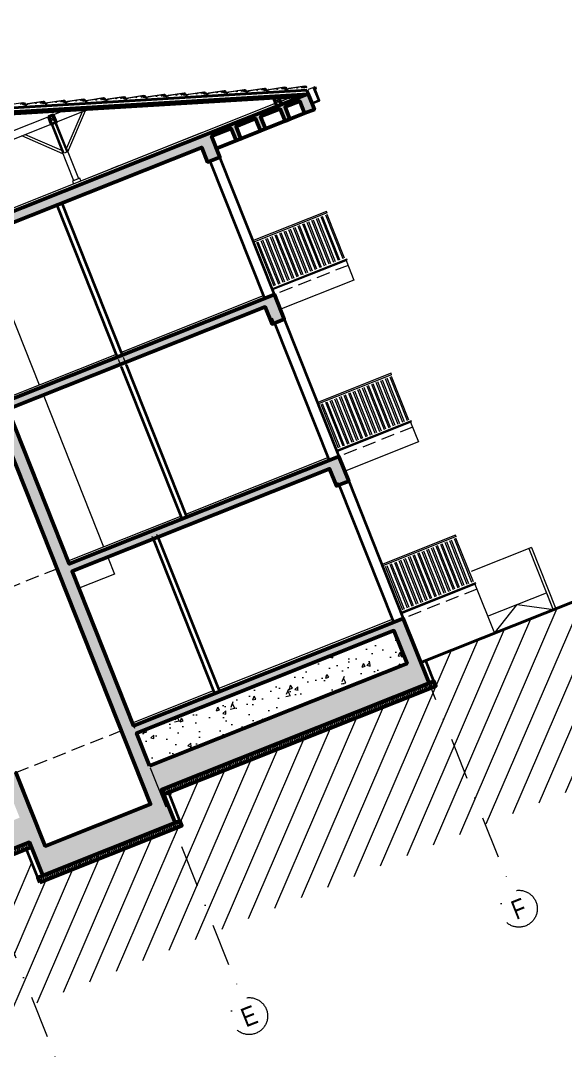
# Model space of a CAD drawing. Header units: millimetres. Extents: x 1811019 to 3717122, y -501178 to -243171.
# Drawn here: x 1822316.1 to 1822574, y -244144.6 to -243652.8 of the extents above; entities that cross this region are included whole.
import ezdxf
from ezdxf.enums import TextEntityAlignment as Align

# ---------------------------------------------------------------- set-up
doc = ezdxf.new("R2010")
doc.units = ezdxf.units.MM
for name, pattern in [('aks line', [0.4001000059604644, 0.2000000029802322, -0.1000000014901161, 0.0001, -0.1000000014901161]), ('izdüşüm ön', [9.524999999999999, 6.35, -3.175]), ('su yalıtım', [30, 12, -18])]:
    doc.linetypes.add(name, pattern=pattern)
for name, color, linetype, lineweight in [('a_aks_line', 251, 'aks line', 13), ('a_ba', 6, 'Continuous', 50), ('a_duvar', 255, 'Continuous', 35), ('a_görünüş', 32, 'Continuous', 25), ('a_görünüş_ince', 8, 'Continuous', 20), ('a_görünüş_kalın', 20, 'Continuous', 40), ('a_hatch_ba', 252, 'Continuous', 13), ('a_hatch_misc', 251, 'Continuous', 15), ('a_izdüşüm_ön', 6, 'izdüşüm ön', 9), ('a_kaplama', 40, 'Continuous', 15), ('a_not_malzeme_text', 252, 'Continuous', 5), ('a_yalıtım_su', 7, 'su yalıtım', 13), ('a_ölçü_dış', 2, 'Continuous', 13)]:
    doc.layers.add(name, color=color, linetype=linetype, lineweight=lineweight)
doc.styles.add('arial_1_18', font='ARIALN.TTF', dxfattribs={"height": 0.2})

# ---------------------------------------------------------------- blocks, each defined once
blk = doc.blocks.new('kesti_vaziyet')
at = {"layer": 'a_hatch_ba'}
h = blk.add_hatch(dxfattribs=at)
h.set_pattern_fill('ANSI33', color=256, scale=0.25, angle=-4.021493339242471e-11)
h.set_pattern_definition([(44.99999999995979, (-478197.8853751745, 61294.3166160757), (-1.122532015132856, 1.122532015134432), []), (44.99999999995979, (-478196.7628426745, 61294.3166160757), (-1.122532015132856, 1.122532015134432), [0.79375, -0.396875])])
h.paths.add_polyline_path([(912.8342790717725, 357.4758205825929), (995.9592779807281, 357.4758205824764), (995.9592779807281, 361.2258224035613), (901.5842789791059, 361.2258224036777), (901.5842789791059, 368.7258224036777), (897.834278978873, 368.7258224037942), (897.8342789791059, 357.4758205825929), (905.3342789791059, 357.4758205824764), (905.3342789793387, 272.4758205721155), (698.4592781024985, 272.4758205721155), (698.459295961773, 264.4760157736018), (703.458026091801, 264.476015773369), (703.4580260920338, 270.726015773369), (710.9663830674253, 270.726015773369), (710.9663830671925, 264.476015773369), (713.4657108888496, 264.476015773369), (713.4657108888496, 270.7260157734854), (723.4631711493712, 270.7260157734854), (723.4631711491384, 264.476015773369), (725.9624989710283, 264.4760157734854), (725.9624989710283, 270.7260157734854), (735.959959231317, 270.7260157736018), (735.959959231317, 264.4760157736018), (738.4592870532069, 264.476015773369), (738.4592870532069, 270.726015773369), (748.4592890117783, 270.726015773369), (748.4592890117783, 259.9758205719991), (754.7092890120111, 259.9758205721155), (754.7092890117783, 267.4758205722319), (857.2092781022657, 267.4758205721155), (857.2092781022657, 259.9758205719991), (863.4592781022657, 259.9758205719991), (863.4592781022657, 267.4758205721155), (905.3342789791059, 267.4758205721155), (905.3342789793387, 189.9758205721155), (748.4592909703497, 189.9758170825662), (748.4592909703497, 177.4758170826826), (754.7092909705825, 177.4758170826826), (754.7092909705825, 186.2258205721155), (857.2092781022657, 186.2258205718827), (857.2092799374368, 177.4758195269387), (863.4592799374368, 177.4758195268223), (863.4592781022657, 186.2258205718827), (905.3342789791059, 186.2258205719991), (905.3342789793387, 107.4758205718827), (748.4592909701169, 107.4758205719991), (748.4592890115455, 94.9758170824498), (754.7092909703497, 94.9758170824498), (754.7092909703497, 103.7258205719991), (857.2092781020328, 103.7258205718827), (857.2092799374368, 94.97582069167402), (863.4592799374368, 94.9758206915576), (863.4592781020328, 103.7258205719991), (905.3342789793387, 103.7258205718827), (905.3342789793387, 24.97582057188265), (748.4592890115455, 24.97582057199907), (748.4592890113126, -8.024179432191886), (1012.209284286713, -8.024180953274481), (1012.209284286946, -10.52417943254113), (1012.209284188692, -25.02417943254113), (1079.709278963506, -25.02417943254113), (1079.709278963273, -8.024179432541132), (1215.959285051795, -8.024179432424717), (1215.959285051795, 24.97582057141699), (1078.459278085036, 24.97582057188265), (1078.459278102731, 103.7258205676917), (1209.709308543941, 103.7258205673425), (1209.709308543941, 94.97581157879904), (1215.959308543708, 94.97581157903187), (1215.959285052028, 107.4758205716498), (1078.459278085036, 107.4758205713006), (1078.459278102731, 186.2258205676917), (1209.70928505226, 186.2258205675753), (1209.709285052493, 177.4758205716498), (1215.959285052493, 177.4758205716498), (1215.95928505226, 189.9758205717662), (1078.459278084803, 189.975820571417), (1078.459278102266, 267.4758205678081), (1209.70928505226, 267.4758205675753), (1209.709285052493, 259.9758205716498), (1215.959285052493, 259.9758205718827), (1215.95928505226, 270.7260157688288), (1225.959287011065, 270.7260157687124), (1225.959287011065, 264.4760157689452), (1228.458614832954, 264.4760157688288), (1228.458614832722, 270.7260157688288), (1238.456075093243, 270.7260157688288), (1238.456075093243, 264.4760157688288), (1240.955402914668, 264.4760157688288), (1240.9554029149, 270.7260157688288), (1250.952863175422, 270.7260157687124), (1250.952863175189, 264.4760157687124), (1253.452190996846, 264.4760157689452), (1253.452190997079, 270.7260157688288), (1260.960547972005, 270.7260157688288), (1260.960547971772, 264.4760157688288), (1265.959278102266, 264.4760157688288), (1265.959278102266, 272.4758205718827), (1215.95928505226, 272.4758205718827), (1078.459278102266, 272.475820571417), (1078.459278102499, 357.47582058236), (1085.959278102266, 357.4758205824764), (1085.959278102499, 368.7258224035613), (1082.209278102731, 368.7258224035613), (1082.209278102499, 361.2258224035613), (1015.959277980961, 361.2258224035613), (1015.959277980728, 357.4758205824764), (1072.20927900495, 357.4758205824764), (1072.209279004717, 302.4758223934332), (1015.959279096685, 302.4758223932004), (1015.959279096685, 298.7258205721155), (1072.209278996801, 298.7258205722319), (1072.209279004717, -12.52417943265755), (1018.459284261102, -12.52417943265755), (1018.459284260869, 24.97581026540138), (985.9592790496536, 24.97581852972507), (985.9592790496536, 29.31792583491188), (979.2092790494207, 29.31792583502829), (979.2092790494207, 33.66003109817393), (972.4592790491879, 33.66003109805752), (972.4592790489551, 38.00213636120316), (965.7092790487222, 38.00213636120316), (965.7092790489551, 42.34424162446521), (958.9592790484894, 42.34424162446521), (958.9592790484894, 46.68634688761085), (951.5680283082183, 46.68634688761085), (951.5680283084512, 51.02845215075649), (944.1301175896078, 51.02845215075649), (944.1301175896078, 55.37055741425138), (936.5198977976106, 55.37055741390213), (936.5198977978434, 59.71266267704777), (926.3986910267267, 59.71266267716419), (926.3986910267267, 64.05476794042625), (912.8342790713068, 64.05476794042625), (912.8342790713068, 61.05476794042625), (926.3986910267267, 56.71266267716419), (936.5198977976106, 52.37055741378572), (944.1301175898407, 48.02845215087291), (951.5680283084512, 43.68634688761085), (958.9592790484894, 39.3442416243488), (965.7092790487222, 35.00213636131957), (972.4592790489551, 30.66003109805752), (981.2956442544237, 24.97581956267823), (987.1251913150772, 21.22581852972507), (1012.209284361918, 21.22581852960866), (1012.209284361685, 4.475819055922329), (912.8342787651345, 4.475820521241985)])
h.paths.add_polyline_path([(906.5842790713068, 21.22582053672522), (906.5842790713068, 4.475820531486534), (863.4592781020328, 4.475820531486534), (863.4592781020328, 21.22582053672522)], flags=16)
h.paths.add_polyline_path([(857.2092781020328, 21.22582053672522), (857.2092781022657, 4.475820531602949), (754.7092889174819, 4.475820531602949), (754.7092889174819, 21.22582053672522)], flags=16)
h.paths.add_polyline_path([(1078.459278963506, 21.22582056745887), (1209.709285052028, 21.22582056734245), (1209.709285051795, 4.475820567575283), (1078.459278963506, 4.475820567226037)], flags=16)
h = blk.add_hatch(dxfattribs=at)
h.set_pattern_fill('ANSI31', color=256, scale=0.25, angle=179.9999999999598)
h.set_pattern_definition([(224.9999999999598, (-466171.5211684427, 66068.21618035529), (0.561266007566428, -0.561266007567216), [])])
h.paths.add_polyline_path([(1012.209284279263, -10.52418026851956), (1012.209284279495, -8.024180268519558), (745.9592890113126, -8.024179432308301), (745.9592890113126, -10.5241794323083)])
h.paths.add_polyline_path([(1079.709278963506, -8.02417867234908), (1079.709278963273, -10.52417867223267), (1218.459285051795, -10.52417867211625), (1218.459285051795, -8.024178671999834)])
h.paths.add_polyline_path([(1009.709284188692, -27.52417791180778), (1082.209278963739, -27.5241779119242), (1082.209278963506, -25.02417943254113), (1009.709284188692, -25.02417943254113)])
at = {"layer": 'a_hatch_misc'}
h = blk.add_hatch(dxfattribs=at)
h.set_pattern_fill('ANSI32', color=256, scale=6.25, angle=44.99999999995979)
h.set_pattern_definition([(90, (-18178.82246893179, -6291.599603226059), (-2.34375, 1.644906433284632e-12), []), (90, (-18178.04121893272, -6290.81835322734), (-2.34375, 1.644906433284632e-12), [])])
h.paths.add_polyline_path([(1253.459295462118, 215.9758171933936), (1216.459284553071, 215.97581719351), (1216.459284553071, 193.72581719351), (1253.459295461886, 193.72581719351)])
h = blk.add_hatch(dxfattribs=at)
h.set_pattern_fill('ANSI32', color=256, scale=6.25, angle=44.99999999995979)
h.set_pattern_definition([(90, (-18178.82246893179, -6374.099600021727), (-2.34375, 1.644906433284632e-12), []), (90, (-18178.04121893295, -6373.318350023124), (-2.34375, 1.644906433284632e-12), [])])
h.paths.add_polyline_path([(1253.459295462118, 133.4758203977253), (1216.459284553071, 133.4758203977253), (1216.459284552839, 111.2258203977253), (1253.459295462118, 111.2258203977253)])
h = blk.add_hatch(dxfattribs=at)
h.set_pattern_fill('ANSI32', color=256, scale=6.25, angle=44.99999999995979)
h.set_pattern_definition([(90, (-18178.82246893179, -6456.59960002196), (-2.34375, 1.644906433284632e-12), []), (90, (-18178.04121893318, -6455.818350023124), (-2.34375, 1.644906433284632e-12), [])])
h.paths.add_polyline_path([(1253.459295461886, 50.97582039772533), (1216.459284552839, 50.97582039772533), (1216.459284552606, 28.72582039772533), (1253.459295461886, 28.72582039772533)])
h = blk.add_hatch(dxfattribs=at)
h.set_pattern_fill('AR-CONC', color=256, scale=2.5, angle=-4.021493339242471e-11)
h.set_pattern_definition([(49.99999999995977, (-16118.10859938827, -6373.349602281931), (17.93150456501774, -1.568803374577462), [1.875, -20.625]), (354.9999999999598, (-16118.10859938827, -6373.349602281931), (-3.468783340311802, 18.80480334250273), [1.5, -16.49999999999999]), (100.4514444599598, (-16116.61430736305, -6373.480335881817), (14.46272116818989, 17.23599977420558), [1.59350479999999, -17.52855279999984]), (46.18419999995979, (-16118.10859938804, -6368.349602281931), (26.6810332667864, -4.13798201984564), [2.812499999999984, -30.93749999999987]), (96.63563548995978, (-16115.88518076297, -6368.69443495688), (23.3665486418728, 24.35296501934736), [2.39025855, -26.29284399999999]), (351.1841639899598, (-16118.10859938804, -6368.349602281931), (23.36654862638642, 24.35296500673336), [2.25, -24.75000002499999]), (20.99999999995978, (-16115.60859938804, -6369.599602281814), (14.92267630295448, -10.06547226664394), [1.875, -20.625]), (325.9999999999598, (-16115.60859938804, -6369.599602281814), (6.082883298052266, 18.12875112616705), [1.5, -16.5]), (71.45144473995974, (-16114.36504303827, -6370.438391631935), (21.00555941825494, 8.063278820144102), [1.59350475, -17.5285528]), (37.4999999999598, (-16118.10859938827, -6373.349602281931), (0.3039963829381076, 8.322346345782574), [0, -16.29999999999999, 0, -16.75, 0, -16.5625]), (7.49999999995979, (-16118.10859938827, -6373.349602281931), (6.576738436060635, 9.860292797054388), [0, -9.549999999999997, 0, -15.925, 0, -6.312499999999999]), (327.4999999999598, (-16123.68359938823, -6373.349602281814), (13.34556090430983, -0.5638717933688602), [0, -6.249999999999996, 0, -19.49999999999999, 0, -25.87499999999998]), (317.4999999999598, (-16126.18359938823, -6373.349602281814), (14.57965423356141, 2.502624558297709), [0, -8.124999999999998, 0, -12.95, 0, -18.375])])
h.paths.add_polyline_path([(1209.709285072051, 21.22582057397813), (1078.459278999362, 21.22582032089122), (1078.459278959082, 4.47582030761987), (1209.709285032004, 4.47582056093961)])
h = blk.add_hatch(dxfattribs=at)
h.set_pattern_fill('ANSI31', color=256, scale=3)
h.set_pattern_definition([(45, (-1846351.882824646, 237468.6415953328), (-6.735192090801865, 6.735192090801865), [])])
h.paths.add_polyline_path([(0, 0), (0, -80), (2160.497209043242, -79.9999999999709), (2160.497209043242, 5.477669647661969), (1980.497209132649, 5.477669647661969), (1980.497209043009, -7.022330351523124), (1795.496951437322, -7.022330351552228), (1795.496951437322, -17.02233035140671), (1797.99695143709, -17.02233035140671), (1797.99695143709, -19.52233035140671), (1726.747212907299, -19.52233035140671), (1726.747212907299, -17.02233035140671), (1729.247212907067, -17.02233035129029), (1729.247212907299, -7.022330351290293), (1455.497209837427, -7.022330351173878), (1455.497209935216, 5.47766964812763), (1420.497209934751, 5.477669648214942), (1420.497209934751, 2.475818528328091), (1218.459285051795, 2.475818523846101), (1218.459285051795, -10.52417791157495), (1082.209278963739, -10.52417790939217), (1082.209278963739, -27.5241779119242), (1009.709284188692, -27.52417791180778), (1009.709284188692, -10.52417943254113), (745.9592890113126, -10.5241794079775), (745.9592890110798, 2.475818529026583), (710.9592781020328, 2.475818529375829), (710.9592781024985, -4.656612873077393e-10), (511.0798654924147, -4.656612873077393e-10), (511.0798654924147, -12.50000000034925), (309.8299213659484, -12.50000000023283), (309.8299187424127, -30.00000993232243), (241.0799405390862, -30.00000000034925), (241.0799405390862, -12.50000000023283), (111.079861342907, -12.50000000011642), (111.079861342907, 0)])
at = {"layer": 'a_aks_line', "ltscale": 100}
for points in [[(985.9592790713068, 43.65815967565868), (985.959279071074, -114.2561284779804)], [(1078.459278979106, 43.65815967554227), (1078.459278979106, -114.2561284780968)], [(1215.959278979339, 43.65815967542585), (1215.959278978873, -114.2561284782132)]]:
    blk.add_lwpolyline(points, dxfattribs=at)
for centre in [(1078.459278979106, -123.0061284780968), (1215.959278979339, -123.0061284782132)]:
    blk.add_circle(centre, 8.75, dxfattribs=at)
at = {"layer": 'a_ba'}
for p, q in [((1265.959278102266, 267.4758205718827), (1265.959278102266, 272.4758205718827)), ((1265.959278102266, 272.4758205718827), (1265.959278102266, 267.4758205718827)), ((1265.959278102266, 267.4758205718827), (1265.959278102266, 272.4758205718827))]:
    blk.add_line(p, q, dxfattribs=at)
blk.add_lwpolyline([(1265.959278102266, 272.4751640527975), (1265.959278102499, 272.4748203858035), (1265.959278102499, 272.4748203858035), (1078.459278102266, 272.475820571417), (1078.459278102499, 357.47582058236), (1085.959278102266, 357.4758205824764), (1085.959278102499, 368.7258224035613), (1085.959278102499, 368.7258224035613), (1082.209278102731, 368.7258224035613), (1082.209278102499, 361.2258224035613), (1015.959277980961, 361.2258224035613), (1015.959277980728, 357.4758205824764), (1072.20927900495, 357.4758205824764), (1072.209279004717, 302.4758223934332), (1015.959279096685, 302.4758223932004), (1015.959279096685, 298.7258205721155), (1072.209278996801, 298.7258205722319), (1072.209279004717, -12.52417943265755), (1018.459284261102, -12.52417943265755), (1018.459284260636, 24.97581901471131), (1018.459283954464, 4.475818963721395)], dxfattribs=at)
at = {"layer": 'a_ba', "linetype": 'Continuous'}
for points in [[(748.4592890113126, -8.024179432191886), (1012.209284286713, -8.024180953274481), (1012.209284188692, -25.02417943254113), (1079.709278963506, -25.02417943265755), (1079.709278963273, -8.024179432541132), (1215.959285051795, -8.024179432424717), (1215.959285051795, 24.97582057141699), (1215.959285051795, 24.97582057141699), (1078.459278085036, 24.97582057188265), (1078.459278102731, 103.7258205676917), (1209.709308543941, 103.7258205673425), (1209.709308543941, 94.97581157879904), (1215.959308543708, 94.97581157903187), (1215.959285052028, 107.4758205716498), (1215.959285052028, 107.4758205716498), (1078.459278085036, 107.4758205713006), (1078.459278102731, 186.2258205676917), (1209.70928505226, 186.2258205675753), (1209.709285052493, 177.4758205716498), (1215.959285052493, 177.4758205716498), (1215.95928505226, 189.9758205717662), (1215.95928505226, 189.9758205717662), (1078.459278084803, 189.975820571417)], [(1078.459278102266, 267.4758205678081), (1209.70928505226, 267.4758205675753), (1209.709285052493, 259.9758205716498), (1215.959285052493, 259.9758205718827), (1215.95928505226, 270.7260157688288), (1215.95928505226, 270.7260157688288), (1215.95928505226, 270.7260157688288), (1215.95928505226, 270.7260157688288), (1215.95928505226, 270.7260157688288), (1225.959287011065, 270.7260157687124), (1225.959287011065, 264.4760157689452), (1228.458614832954, 264.4760157688288), (1228.458614832722, 270.7260157688288), (1238.456075093243, 270.7260157688288), (1238.456075093243, 264.4760157688288), (1240.955402914668, 264.4760157688288), (1240.9554029149, 270.7260157688288), (1250.952863175422, 270.7260157687124), (1250.952863175189, 264.4760157687124), (1253.452190996846, 264.4760157689452), (1253.452190997079, 270.7260157688288), (1260.960547972005, 270.7260157688288), (1260.960547971772, 264.4760157688288), (1265.959278102266, 264.4760157688288), (1265.959278102499, 272.4748203858035), (1215.95928505226, 272.4760178121505)], [(1260.960547971772, 264.4760157688288), (1215.95928505226, 264.4760157689452)]]:
    blk.add_lwpolyline(points, dxfattribs=at)
at = {"layer": 'a_ba'}
for points in [[(1078.459278963506, 4.475820567226037), (1078.459278963506, 21.22582056745887), (1209.709285052028, 21.22582056734245), (1209.709285051795, 4.475820567575283)], [(745.9592890113126, -10.5241794323083), (1012.209284286946, -10.52417943254113), (1012.209284286713, -8.024180953274481), (745.9592890115455, -8.024180953158066)], [(1079.709278963506, -10.5241779119242), (1218.459285052028, -10.52417791157495), (1218.459285052028, -8.024179432424717), (1079.709278963273, -8.024179432541132)], [(1009.709284188692, -27.52417791180778), (1082.209278963739, -27.5241779119242), (1082.209278963506, -25.02417943254113), (1009.709284188692, -25.02417943254113)]]:
    blk.add_lwpolyline(points, close=True, dxfattribs=at)
at = {"layer": 'a_duvar'}
for points in [[(1135.95930275158, 189.9758170343703), (1135.959302751347, 267.4758205676917)], [(1138.45930275158, 189.9758170342539), (1138.459302751347, 267.4758205676917)], [(1210.959319644375, 189.9758170341374), (1210.959319644375, 259.9758205238031)], [(1215.959287010832, 189.975817082217), (1215.959287011065, 259.9758205717662)], [(1135.959302751347, 107.4758170344867), (1135.959302751347, 184.9758205676917)], [(1138.459302751347, 107.4758170343703), (1138.459302751347, 184.9758205675753)], [(1210.959292536369, 177.4758115789155), (1210.959292536369, 107.4758226114791)], [(1215.959308543941, 177.4758115789155), (1215.959285052028, 107.4758205716498)], [(1119.709278653841, 103.7258226113627), (1119.709278653609, 24.97582261147909)], [(1122.209278653609, 103.7258226114791), (1122.209278653376, 24.97582261147909)], [(1210.959292536369, 94.97581157891545), (1210.959292536369, 24.97582261136267)], [(1215.959308543708, 94.97581157903187), (1215.959285051795, 24.97582057164982)], [(1218.459285052028, -8.024179432424717), (1218.459285051795, 2.475818528560922)], [(1009.709284188692, -25.02417943242472), (1009.709284188692, -10.5241779119242)], [(1082.209278963506, -25.02417943254113), (1082.209278963739, -10.52417791204061)]]:
    blk.add_lwpolyline(points, dxfattribs=at)
at = {"layer": 'a_görünüş'}
for points in [[(1265.959278102499, 274.3186461875448), (1265.959278102266, 267.4758205718827), (1269.709278102266, 267.4758205718827), (1269.709278102266, 274.0686461874284)], [(1265.959278102499, 274.3186461875448), (1266.209278102499, 274.3186461875448)], [(1266.209278102499, 274.3186461875448), (1266.209278102266, 267.7258205716498), (1269.459278102499, 267.7258205718827), (1269.459278102499, 274.3186461875448)], [(1269.459278102499, 274.3186461875448), (1270.209278102499, 274.3186461875448)], [(1270.209278102266, 274.3186461875448), (1270.209278102266, 273.3186461875448), (1269.959278102266, 273.3186461875448), (1269.959278102499, 274.0686461874284), (1269.709278102266, 274.0686461874284)]]:
    blk.add_lwpolyline(points, dxfattribs=at)
at = {"layer": 'a_görünüş_ince', "lineweight": 20}
for p, q in [((1154.966161922785, 307.7872448997805), (1080.959278586088, 307.7872449000133)), ((1147.533535369672, 304.0372441741638), (1150.033535369672, 307.7872441741638)), ((1150.033535369672, 304.0372441743966), (1147.533535369905, 307.7872441741638)), ((1147.533547450323, 275.2257402439136), (1147.533535369905, 307.7872441741638)), ((1150.03354745009, 275.2257402439136), (1150.033535369672, 307.7872441741638)), ((1166.329798286548, 304.0372448998969), (1080.959278586088, 304.0372448998969)), ((1147.533542263322, 289.0372441741638), (1132.533542263089, 304.0372441742802)), ((1134.301309216069, 304.0372441742802), (1147.53354174993, 290.8050116403028)), ((1148.158535369672, 289.0372441741638), (1148.158535369439, 304.0372441741638)), ((1149.408535369905, 304.0372441742802), (1149.408535369905, 289.0372441741638)), ((1150.033528476255, 289.0372441741638), (1165.033528476255, 304.0372441742802)), ((1163.265761523275, 304.0372441741638), (1150.033528989647, 290.8050116403028)), ((1149.408535369905, 289.0372441741638), (1148.158535369672, 289.0372441741638)), ((1252.356841704808, 272.4758205717662), (1249.856841704575, 276.2258205718827)), ((1249.856841704808, 272.4758205718827), (1252.356841704575, 276.2258205718827)), ((1150.658544842154, 275.2258198463824), (1146.908544842387, 275.2258198461495)), ((1146.908544842387, 275.2258198461495), (1146.908544842387, 273.9758198462659)), ((1150.658544842387, 273.9758198462659), (1150.658544842154, 275.2258198463824)), ((1166.283535293536, 273.9758205718827), (1170.033535293536, 273.9758205717662))]:
    blk.add_line(p, q, dxfattribs=at)
at = {"layer": 'a_görünüş_ince'}
for p, q in [((1253.459295462118, 217.47581719351), (1216.459284553071, 217.47581719351)), ((1253.459295462118, 216.7258171936264), (1216.459284553071, 216.72581719351)), ((1253.459295462118, 192.47581719351), (1253.459295462118, 182.47581719351)), ((1253.459295462118, 182.47581719351), (1216.459284553071, 182.47581719351)), ((1253.459295461886, 134.9758203978417), (1216.459284553071, 134.9758203978417)), ((1253.459295462118, 134.2258203977253), (1216.459284553304, 134.2258203977253)), ((1253.459295461886, 109.9758203977253), (1253.459295461886, 99.97582039772533)), ((1253.459295461886, 99.97582039772533), (1216.459284553071, 99.97582039784174)), ((1253.459295461886, 52.47582039772533), (1216.459284552839, 52.47582039772533)), ((1253.459295461886, 51.72582039772533), (1216.459284552839, 51.72582039784174)), ((1283.459295462118, 33.67581852863077), (1283.459295461886, 2.475818528560922)), ((1284.709295462118, 33.67581852863077), (1284.709295461886, 2.475818528560922)), ((1253.459295461886, 27.47582039772533), (1253.459295461886, 2.475818528677337)), ((1283.459295462118, 11.17581852851436), (1283.459295461886, 2.475818528560922))]:
    blk.add_line(p, q, dxfattribs=at)
at = {"layer": 'a_görünüş_ince', "flags": 128}
for points in [[(1131.568886568537, 320.2807261974085), (1138.996648085071, 318.5576522438787, -0.4142135623730951), (1139.557764894562, 317.6575700663961), (1139.501270666486, 317.4140369019005), (1139.257737502223, 317.4705311299767), (1139.285984616028, 317.5922977122245, 0.4142135623730951), (1138.818387275096, 318.3423661934212), (1138.772246535635, 318.3530698093819), (1138.527138008736, 317.6400138138561), (1138.283604844473, 317.6965080418158), (1138.377461685333, 318.4446510333801), (1137.843489383115, 318.5685206224443), (1137.699248978868, 318.1528636832954), (1137.45571581414, 318.2093579112552), (1137.699248978868, 318.1528636832954)], [(1146.512140559265, 315.210649756249), (1146.565629952354, 315.6473588929512), (1144.586349065648, 316.1065076331142), (1144.46366726188, 315.7837846875191), (1144.220134097151, 315.8402789155953), (1144.252064889995, 316.1840540586272), (1140.690583667485, 317.0102377638686), (1140.540569971781, 316.9167182955425), (1139.885596320732, 317.0686574814608), (1139.668734908104, 316.4773680682993), (1139.425201743608, 316.5338622963754), (1139.490811470896, 317.1602387054591), (1138.714071237715, 317.340425005299), (1138.798812580062, 317.7057247521589), (1139.164112326456, 317.620983410161), (1139.135865212651, 317.4992168280296), (1139.622931541409, 317.3862283719936), (1139.65117865568, 317.5079949542414), (1139.894711820176, 317.4515007262817), (1139.866464705905, 317.3297341440339), (1140.597064199625, 317.1602514600381), (1140.625311313663, 317.2820180421695), (1148.053072830196, 315.5589440888725, -0.4142135623730951), (1148.61418963992, 314.6588619112736), (1148.557695412077, 314.4153287468944), (1148.314162247581, 314.4718229748541), (1148.342409361387, 314.5935895569855, 0.4142135623730951), (1147.874812019989, 315.3436580381822), (1147.82867128076, 315.3543616541428), (1147.583562753862, 314.6413056587335), (1147.340029589366, 314.6977998868097), (1147.433886430459, 315.4459428782575), (1146.899914128473, 315.5698124673218), (1146.755673723295, 315.1541555284057), (1146.512140559265, 315.210649756249), (1146.755673723295, 315.1541555284057)], [(1155.568565304391, 312.2119416011265), (1155.622054697713, 312.648650737945), (1153.642773811007, 313.1077994779916), (1153.520092007006, 312.7850765325129), (1153.27655884251, 312.8415707605891), (1153.308489634888, 313.1853459037375), (1149.747008412844, 314.0115296086296), (1149.596994716907, 313.9180101404199), (1148.94202106609, 314.0699493262218), (1148.72515965323, 313.4786599131767), (1148.481626488734, 313.5351541411364), (1148.547236216022, 314.1615305505693), (1147.770495983306, 314.3417168501765), (1147.855237324722, 314.7070165972691), (1148.220537072048, 314.6222752550384), (1148.192289958009, 314.5005086727906), (1148.679356286768, 314.3875202168711), (1148.707603400573, 314.5092867990024), (1148.951136565069, 314.4527925711591), (1148.922889451263, 314.3310259887949), (1149.653488944517, 314.1615433049155), (1149.681736058323, 314.2833098871633), (1157.109497575555, 312.5602359336335, -0.4142135623730951), (1157.670614384813, 311.6601537563838), (1157.61412015697, 311.4166205918882), (1157.370586992707, 311.4731148197316), (1157.398834106512, 311.5948814019794, 0.4142135623730951), (1156.931236764882, 312.344949883176), (1156.885096025653, 312.3556534992531), (1156.639987498987, 311.6425975037273), (1156.396454334492, 311.6990917318035), (1156.490311175818, 312.4472347232513), (1155.956338873599, 312.5711043120828), (1155.812098468887, 312.1554473731667), (1155.568565304391, 312.2119416011265), (1155.812098468887, 312.1554473731667)], [(1164.62499004975, 309.2132334461203), (1164.678479443071, 309.649942582706), (1162.6991985559, 310.1090913228691), (1162.576516751898, 309.7863683773903), (1162.332983587636, 309.8428626053501), (1162.36491438048, 310.1866377486149), (1158.803433158202, 311.0128214536235), (1158.6534194618, 310.9193019852974), (1157.998445810983, 311.0712411712157), (1157.781584398588, 310.4799517581705), (1157.538051234325, 310.5364459860139), (1157.603660960915, 311.1628223953303), (1156.826920727966, 311.3430086951703), (1156.911662070081, 311.7083084419137), (1157.276961816708, 311.6235670999158), (1157.248714702902, 311.501800517668), (1157.735781031894, 311.3888120618649), (1157.764028145699, 311.5105786439963), (1158.00756131066, 311.4540844161529), (1157.979314196622, 311.3323178337887), (1158.709913689876, 311.162835149793), (1158.738160803914, 311.2846017321572), (1166.165922320681, 309.5615277786274, -0.4142135623730951), (1166.727039130172, 308.6614456011448), (1166.670544902096, 308.4179124366492), (1166.427011737833, 308.474406664609), (1166.455258851871, 308.5961732469732, 0.4142135623730951), (1165.987661510706, 309.3462417280534), (1165.941520771012, 309.3569453438977), (1165.696412244346, 308.6438893487211), (1165.45287907985, 308.7003835765645), (1165.546735920943, 309.4485265680123), (1165.012763618492, 309.5723961570766), (1164.868523214245, 309.1567392179277), (1164.62499004975, 309.2132334461203), (1164.868523214245, 309.1567392179277)], [(1173.681414794875, 306.2145252908813), (1173.734904187964, 306.6512344276998), (1171.755623301258, 307.1103831679793), (1171.632941497257, 306.7876602222677), (1171.389408332529, 306.8441544502275), (1171.421339125372, 307.1879295934923), (1167.859857903328, 308.0141132983845), (1167.709844206925, 307.9205938302912), (1167.054870556574, 308.0725330160931), (1166.838009143481, 307.4812436031643), (1166.594475978985, 307.5377378310077), (1166.660085706506, 308.1641142403241), (1165.883345473325, 308.3443005402805), (1165.968086815206, 308.7096002867911), (1166.333386562066, 308.6248589449096), (1166.305139448028, 308.5030923625454), (1166.792205777019, 308.3901039067423), (1166.820452891057, 308.5118704888737), (1167.06398605532, 308.4553762609139), (1167.035738941515, 308.3336096787825), (1167.766338434769, 308.1641269947868), (1167.79458554904, 308.2858935769182), (1175.222347066039, 306.5628196235048, -0.4142135623730951), (1175.78346387553, 305.6627374460222), (1175.726969647454, 305.4192042814102), (1175.483436482726, 305.4756985096028), (1175.511683596764, 305.5974650918506, 0.4142135623730951), (1175.044086255599, 306.3475335730473), (1174.997945516137, 306.3582371887751), (1174.752836989472, 305.6451811935985), (1174.509303824976, 305.7016754215583), (1174.603160666069, 306.4498184130061), (1174.069188364083, 306.573688001954), (1173.924947959138, 306.1580310629215), (1173.681414794875, 306.2145252908813), (1173.924947959138, 306.1580310629215)], [(1182.737839539768, 303.2158171359915), (1182.791328933323, 303.6525262725772), (1180.812048046384, 304.1116750127403), (1180.68936624215, 303.7889520672616), (1180.445833077654, 303.8454462952213), (1180.477763870731, 304.1892214384861), (1176.916282647988, 305.0154051433783), (1176.766268952284, 304.9218856750522), (1176.111295301467, 305.0738248610869), (1175.894433888607, 304.4825354480417), (1175.650900724111, 304.5390296760015), (1175.716510451399, 305.165406085318), (1174.939770218683, 305.3455923850415), (1175.024511560565, 305.7108921316685), (1175.389811307425, 305.6261507897871), (1175.361564193387, 305.5043842075393), (1175.848630522378, 305.3913957516197), (1175.876877636416, 305.5131623337511), (1176.120410800679, 305.4566681059077), (1176.092163686641, 305.3349015235435), (1176.82276318036, 305.1654188396642), (1176.851010293933, 305.287185421912), (1184.278771811165, 303.5641114682658, -0.4142135623730951), (1184.839888620423, 302.6640292911325), (1184.783394392347, 302.4204961265204), (1184.539861227851, 302.4769903544802), (1184.568108342122, 302.598756936728, 0.4142135623730951), (1184.100511000725, 303.3488254180411), (1184.054370261263, 303.3595290338853), (1183.809261734365, 302.6464730383595), (1183.565728569869, 302.7029672665522), (1183.659585411195, 303.451110258), (1183.125613109209, 303.5749798468314), (1182.981372704264, 303.1593229080318), (1182.737839539768, 303.2158171359915), (1182.981372704264, 303.1593229080318)], [(1191.794264285127, 300.2171089807525), (1191.847753678448, 300.6538181174546), (1189.86847279151, 301.1129668576177), (1189.745790987508, 300.7902439122554), (1189.50225782278, 300.8467381402152), (1189.534188615624, 301.1905132832471), (1185.972707393346, 302.0166969883721), (1185.822693697177, 301.9231775201624), (1185.167720046593, 302.0751167059643), (1184.950858633732, 301.4838272928027), (1184.707325469702, 301.5403215208789), (1184.772935196757, 302.166697930079), (1183.996194963576, 302.3468842299189), (1184.080936305458, 302.7121839767788), (1184.44623605255, 302.6274426347809), (1184.417988938512, 302.5056760524167), (1184.905055267271, 302.3926875964971), (1184.933302381309, 302.5144541787449), (1185.176835545804, 302.4579599507852), (1185.148588431766, 302.3361933684209), (1185.879187925486, 302.1667106845416), (1185.907435039291, 302.2884772669058), (1193.335196556058, 300.565403313376, -0.4142135623730951), (1193.896313365549, 299.6653211358935), (1193.839819137705, 299.4217879713979), (1193.596285972977, 299.4782821993576), (1193.624533087015, 299.6000487817219, 0.4142135623730951), (1193.15693574585, 300.3501172629185), (1193.110795006622, 300.3608208787628), (1192.865686479723, 299.6477648833534), (1192.622153314995, 299.7042591114296), (1192.716010156553, 300.4524021028774), (1192.182037854102, 300.5762716918252), (1192.037797449389, 300.1606147527928), (1191.794264285127, 300.2171089807525), (1192.037797449389, 300.1606147527928)], [(1200.85068903002, 297.2184008256299), (1200.904178423574, 297.6551099624485), (1198.924897536868, 298.1142587026116), (1198.802215732867, 297.7915357570164), (1198.558682568138, 297.8480299850926), (1198.59061336075, 298.191805128241), (1195.029132138938, 299.0179888332495), (1194.879118442303, 298.9244693651563), (1194.224144791951, 299.0764085507253), (1194.007283379091, 298.4851191376802), (1193.763750214363, 298.5416133657563), (1193.82935994165, 299.1679897749564), (1193.052619708469, 299.3481760749128), (1193.137361050816, 299.7134758216562), (1193.502660797443, 299.6287344796583), (1193.474413683172, 299.5069678974105), (1193.961480012396, 299.3939794413745), (1193.989727126434, 299.5157460237388), (1194.233260291163, 299.4592517956626), (1194.205013176892, 299.3374852134148), (1194.935612670379, 299.1680025295354), (1194.963859784417, 299.2897691116668), (1202.391621301183, 297.5666951583698, -0.4142135623730951), (1202.952738110907, 296.6666129807709), (1202.896243882831, 296.4230798163917), (1202.652710718568, 296.4795740442351), (1202.680957832141, 296.6013406264829, 0.4142135623730951), (1202.213360491209, 297.3514091076795), (1202.167219751514, 297.3621127236402), (1201.922111224849, 296.6490567282308), (1201.678578060353, 296.7055509561906), (1201.772434901679, 297.4536939476384), (1201.238462599227, 297.5775635368191), (1201.094222194515, 297.1619065976702), (1200.85068903002, 297.2184008256299), (1201.094222194515, 297.1619065976702)], [(1209.907113775378, 294.2196926706238), (1209.960603168467, 294.6564018072095), (1207.981322281761, 295.115550547489), (1207.858640477993, 294.7928276018938), (1207.615107313264, 294.8493218300864), (1207.647038106108, 295.1930969732348), (1204.085556883598, 296.0192806782434), (1203.935543187894, 295.9257612098008), (1203.280569536844, 296.0777003957191), (1203.063708124449, 295.4864109825576), (1202.820174959721, 295.5429052106338), (1202.885784686776, 296.1692816199502), (1202.109044453828, 296.3494679196738), (1202.193785795942, 296.7147676665336), (1202.559085542802, 296.6300263244193), (1202.530838428997, 296.5082597422879), (1203.017904757755, 296.3952712863684), (1203.046151871793, 296.5170378684998), (1203.289685036056, 296.46054364054), (1203.261437922018, 296.3387770584086), (1203.992037415737, 296.1692943742964), (1204.020284529775, 296.2910609565442), (1211.448046046542, 294.5679870031308, -0.4142135623730951), (1212.0091628558, 293.6679048256483), (1211.952668627957, 293.4243716612691), (1211.709135463461, 293.4808658892289), (1211.737382577732, 293.6026324714767, 0.4142135623730951), (1211.269785236102, 294.3527009526733), (1211.22364449664, 294.3634045685176), (1210.978535969974, 293.6503485732246), (1210.735002805712, 293.7068428011844), (1210.828859646572, 294.4549857927486), (1210.294887344353, 294.5788553815801), (1210.150646939874, 294.1631984425476), (1209.907113775378, 294.2196926706238), (1210.150646939874, 294.1631984425476)], [(1218.963538520504, 291.2209845155012), (1219.017027913826, 291.6576936523197), (1217.03774702712, 292.1168423923664), (1216.915065222885, 291.7941194468876), (1216.671532058623, 291.850613674731), (1216.703462851234, 292.1943888179958), (1213.141981628956, 293.0205725231208), (1212.99196793302, 292.9270530547947), (1212.33699428197, 293.0789922408294), (1212.120132869342, 292.487702827435), (1211.87659970508, 292.5441970556276), (1211.942209432134, 293.1705734648276), (1211.165469199419, 293.3507597646676), (1211.2502105413, 293.716059511411), (1211.615510287695, 293.6313181694131), (1211.587263173889, 293.5095515870489), (1212.074329502881, 293.3965631311294), (1212.102576616686, 293.5183297134936), (1212.346109781181, 293.4618354855338), (1212.317862667376, 293.340068903286), (1213.04846216063, 293.1705862192903), (1213.076709274668, 293.2923528016545), (1220.504470791668, 291.5692788480083, -0.4142135623730951), (1221.065587600926, 290.6691966706421), (1221.00909337285, 290.4256635061465), (1220.765560208587, 290.4821577339899), (1220.793807322858, 290.6039243163541, 0.4142135623730951), (1220.326209981227, 291.3539927976672), (1220.280069241766, 291.3646964135114), (1220.034960715333, 290.651640418102), (1219.791427550605, 290.7081346460618), (1219.885284391697, 291.4562776375096), (1219.351312089711, 291.5801472265739), (1219.207071684999, 291.1644902875414), (1218.963538520504, 291.2209845155012), (1219.207071684999, 291.1644902875414)], [(1228.019963265629, 288.222276360495), (1228.073452659184, 288.6589854970807), (1226.094171772012, 289.1181342373602), (1225.971489968011, 288.795411291765), (1225.727956803516, 288.8519055197248), (1225.759887596359, 289.1956806629896), (1222.198406374315, 290.0218643678818), (1222.04839267768, 289.9283448997885), (1221.393419027328, 290.0802840855904), (1221.176557614701, 289.4889946725452), (1220.933024450205, 289.545488900505), (1220.998634177027, 290.171865309705), (1220.221893944079, 290.3520516096614), (1220.306635286193, 290.7173513564048), (1220.671935032587, 290.632610014407), (1220.643687919015, 290.5108434321592), (1221.130754247773, 290.397854976356), (1221.159001361812, 290.519621558371), (1221.40253452654, 290.4631273304112), (1221.374287412269, 290.3413607482798), (1222.104886905989, 290.1718780642841), (1222.133134019794, 290.2936446465319), (1229.560895537026, 288.5705706928857, -0.4142135623730951), (1230.122012346517, 287.670488515636), (1230.065518118208, 287.4269553510239), (1229.821984953713, 287.4834495789837), (1229.850232067751, 287.6052161613479, 0.4142135623730951), (1229.382634726586, 288.3552846424282), (1229.336493987124, 288.3659882583888), (1229.091385460226, 287.6529322630959), (1228.847852295963, 287.7094264910556), (1228.941709136823, 288.4575694825035), (1228.407736834837, 288.5814390715677), (1228.263496430125, 288.1657821325352), (1228.019963265629, 288.222276360495), (1228.263496430125, 288.1657821325352)], [(1237.076388010522, 285.2235682054888), (1237.129877404077, 285.6602773419581), (1235.150596517371, 286.119426082354), (1235.02791471337, 285.7967031367589), (1234.784381548641, 285.8531973647187), (1234.816312341718, 286.1969725077506), (1231.254831119208, 287.0231562128756), (1231.104817423271, 286.9296367445495), (1230.449843772454, 287.0815759305842), (1230.232982359594, 286.4902865174226), (1229.989449195098, 286.5467807454988), (1230.055058922386, 287.1731571545824), (1229.278318689438, 287.3533434545388), (1229.363060031552, 287.7186432011658), (1229.728359778412, 287.6339018592844), (1229.700112664141, 287.5121352770366), (1230.187178993132, 287.399146821117), (1230.215426107403, 287.5209134032484), (1230.458959271666, 287.4644191752886), (1230.430712157628, 287.3426525930408), (1231.161311651114, 287.1731699091615), (1231.18955876492, 287.2949364914093), (1238.617320281686, 285.5718625377631, -0.4142135623730951), (1239.178437091643, 284.671780360397), (1239.121942863567, 284.4282471959013), (1238.878409699071, 284.4847414239775), (1238.906656812876, 284.6065080061089, 0.4142135623730951), (1238.439059471479, 285.356576487422), (1238.39291873225, 285.3672801032662), (1238.147810205352, 284.6542241078569), (1237.904277041089, 284.7107183358166), (1237.998133882415, 285.4588613273809), (1237.46416157973, 285.5827309163287), (1237.319921175251, 285.1670739774127), (1237.076388010522, 285.2235682054888), (1237.319921175251, 285.1670739774127)], [(1246.132812755881, 282.2248600502498), (1246.186302149203, 282.6615691870684), (1244.207021262497, 283.120717927115), (1244.084339458495, 282.7979949814035), (1243.840806294, 282.8544892094797), (1243.872737086611, 283.1982643527444), (1240.311255864333, 284.0244480578694), (1240.161242168397, 283.9309285894269), (1239.506268517347, 284.0828677754616), (1239.289407104719, 283.4915783623001), (1239.045873940224, 283.5480725902598), (1239.111483667511, 284.1744489995763), (1238.334743434796, 284.3546352994163), (1238.419484776445, 284.7199350462761), (1238.784784523537, 284.6351937041618), (1238.756537409266, 284.5134271217976), (1239.243603738258, 284.400438665878), (1239.271850852296, 284.5222052482422), (1239.515384016559, 284.4657110203989), (1239.487136902986, 284.3439444379183), (1240.217736396473, 284.1744617540389), (1240.245983510045, 284.2962283362867), (1247.673745027045, 282.5731543826405, -0.4142135623730951), (1248.234861836536, 281.6730722052744), (1248.178367608692, 281.4295390410116), (1247.934834443964, 281.486033268855), (1247.963081558002, 281.6077998511028, 0.4142135623730951), (1247.49548421707, 282.3578683322994), (1247.449343477376, 282.3685719481437), (1247.204234950477, 281.6555159527343), (1246.960701785749, 281.7120101808105), (1247.054558627307, 282.4601531723747), (1246.520586325089, 282.5840227612061), (1246.376345920376, 282.1683658222901), (1246.132812755881, 282.2248600502498), (1246.376345920376, 282.1683658222901)], [(1255.189237501239, 279.2261518951273), (1255.242726894328, 279.6628610319458), (1253.263446007622, 280.1220097721089), (1253.140764203388, 279.7992868265137), (1252.897231038893, 279.8557810544735), (1252.929161831504, 280.1995561977383), (1249.367680609459, 281.0257399026304), (1249.21766691329, 280.9322204346536), (1248.562693262938, 281.0841596202226), (1248.345831850078, 280.4928702071775), (1248.102298685582, 280.5493644351372), (1248.16790841287, 281.1757408444537), (1247.391168179922, 281.3559271444101), (1247.475909521338, 281.7212268911535), (1247.84120926843, 281.6364855491556), (1247.812962154625, 281.5147189667914), (1248.300028483616, 281.4017305107554), (1248.328275597189, 281.5234970932361), (1248.571808761917, 281.4670028650435), (1248.543561647879, 281.3452362830285), (1249.274161141366, 281.1757535990328), (1249.302408255404, 281.2975201811641), (1256.730169772403, 279.5744462276343, -0.4142135623730951), (1257.291286581662, 278.6743640502682), (1257.234792353585, 278.430830885889), (1256.99125918909, 278.4873251137324), (1257.019506303128, 278.6090916959802, 0.4142135623730951), (1256.551908961963, 279.3591601771768), (1256.505768222502, 279.3698637931375), (1256.260659695836, 278.6568077977281), (1256.01712653134, 278.7133020258043), (1256.110983372433, 279.4614450172521), (1255.577011070447, 279.5853146062), (1255.432770665735, 279.1696576671675), (1255.189237501239, 279.2261518951273), (1255.432770665735, 279.1696576671675)], [(1264.245662246132, 276.2274437400047), (1264.299151639454, 276.6641528767068), (1262.319870752748, 277.1233016169863), (1262.197188948514, 276.8005786715075), (1261.953655784251, 276.8570728995837), (1261.985586577095, 277.2008480426157), (1258.424105354818, 278.0270317475079), (1258.274091658415, 277.9335122794146), (1257.619118008064, 278.0854514652165), (1257.402256595204, 277.4941620521713), (1257.158723430708, 277.5506562800147), (1257.224333157763, 278.1770326894475), (1256.447592924815, 278.3572189892875), (1256.532334267162, 278.7225187360309), (1256.897634013556, 278.6377773939166), (1256.869386899518, 278.5160108117852), (1257.356453228509, 278.4030223558657), (1257.38470034278, 278.5247889381135), (1257.628233507276, 278.4682947100373), (1257.599986393005, 278.3465281277895), (1258.330585886491, 278.1770454437938), (1258.35883300053, 278.298812026158), (1265.786594517296, 276.5757380726282, -0.4142135623730951), (1266.347711326787, 275.6756558951456), (1266.291217098711, 275.43212273065), (1266.047683934681, 275.4886169586098), (1266.075931048486, 275.610383540974, 0.4142135623730951), (1265.608333707089, 276.3604520221706), (1265.562192967627, 276.3711556380149), (1265.317084440729, 275.6580996427219), (1265.073551276699, 275.7145938705653), (1265.167408117792, 276.4627368620131), (1264.63343581534, 276.5866064510774), (1264.489195410861, 276.1709495120449), (1264.245662246132, 276.2274437400047), (1264.489195410861, 276.1709495120449)]]:
    blk.add_lwpolyline(points, format="xyb", dxfattribs=at)
at = {"layer": 'a_görünüş_ince'}
for points in [[(1269.032182091847, 274.3186461875448), (1266.608125682222, 274.3186461874284)], [(1096.584278102266, 266.9758205717662), (1096.584278102499, 191.4758205716498)], [(1253.459295462118, 216.7258171936264), (1253.459295462118, 217.47581719351)], [(1253.459295462118, 192.47581719351), (1216.459284553071, 192.47581719351)], [(1096.584278102266, 185.7258212537272), (1096.584278102499, 108.9758205717662)], [(1253.459295462118, 134.2258203977253), (1253.459295461886, 134.9758203978417)], [(1253.459295461886, 109.9758203977253), (1216.459284553071, 109.9758203977253)], [(1096.584278109251, 103.2258212827146), (1096.584278109251, 103.2258212827146), (1096.584278102266, 94.97582057141699), (1078.959278091323, 94.97582057141699)], [(1253.459295461886, 51.72582039772533), (1253.459295461886, 52.47582039772533)], [(1284.709295462118, 33.67581852863077), (1253.959295462118, 33.67581852863077)], [(1253.459295461886, 27.47582039772533), (1216.459284552839, 27.47582039772533)], [(1253.459295462118, 11.17581852851436), (1283.459295462118, 11.17581852851436)], [(1253.459295461886, 2.475818528677337), (1268.459295462118, 11.17581852851436), (1283.659131054534, 2.475820571533404)]]:
    blk.add_lwpolyline(points, dxfattribs=at)
for points in [[(1253.459295462118, 192.47581719351), (1253.959295462351, 192.47581719351), (1253.959295462118, 192.97581719351), (1216.459284553304, 192.97581719351), (1216.459284553071, 192.47581719351)], [(1253.459295461886, 109.9758203977253), (1253.959295462118, 109.9758203978417), (1253.959295462118, 110.4758203977253), (1216.459284553071, 110.4758203977253), (1216.459284553071, 109.9758203977253)], [(1253.459295461886, 27.47582039772533), (1253.959295462118, 27.47582039772533), (1253.959295462118, 27.97582039772533), (1216.459284552839, 27.97582039772533), (1216.459284552839, 27.47582039772533)]]:
    blk.add_lwpolyline(points, close=True, dxfattribs=at)
at = {"layer": 'a_görünüş_kalın'}
for points in [[(1265.959278102499, 274.3186461875448), (1078.459278102499, 336.1936461875448)], [(1265.959278102266, 272.4758205718827), (1078.459278102266, 334.3508205718827)], [(1250.606841704575, 276.2258205718827), (1080.959277256392, 332.2095168400556)], [(1261.970478068106, 272.4758205718827), (1252.356841704808, 275.6483205717523)], [(1265.959278102266, 272.4758205718827), (1265.959278102499, 274.3186461875448)], [(1215.959284552839, 2.475818528677337), (1420.497209935449, 2.475818528328091)]]:
    blk.add_lwpolyline(points, dxfattribs=at)
for points in [[(1147.53353488585, 307.7872448997805), (1150.033536034403, 307.7872447951231), (1150.033536034636, 304.0372447951231), (1147.533534886083, 304.0372448998969)], [(1252.356841704575, 276.2258205718827), (1249.856841704575, 276.2258205718827), (1249.856841704808, 272.4758205718827), (1252.356841704808, 272.4758205717662)]]:
    blk.add_lwpolyline(points, close=True, dxfattribs=at)
at = {"layer": 'a_izdüşüm_ön'}
for points in [[(1253.459072377998, 189.9758205716498), (1215.959059510147, 189.9758205717662)], [(1018.459332350409, 107.4758148404071), (1072.20930246124, 107.4758148415713)], [(1253.459072378231, 107.4758205715334), (1215.959059510147, 107.4758205716498)], [(1018.459308116464, 24.97581026540138), (1072.209278227296, 24.97581026679836)], [(1253.459072378464, 24.9754858937813), (1215.95905951038, 24.97548589389771)]]:
    blk.add_lwpolyline(points, dxfattribs=at)
at = {"layer": 'a_kaplama'}
for p, q in [((1078.459278102266, 273.9758205718827), (1212.35684865457, 273.9758205718827)), ((1078.459278102266, 273.9758205718827), (1249.856841704575, 273.9758205718827)), ((1252.356841704808, 273.9758205717662), (1257.425023522694, 273.9758205717662)), ((1078.459278090624, 191.4758205238031), (1135.959300792543, 191.4758205238031)), ((1138.459300792543, 191.4758205239195), (1210.959317685571, 191.4758205238031)), ((1078.45927809109, 108.9758226110134), (1135.959300792543, 108.9758226110134)), ((1138.459300792543, 108.9758226110134), (1210.959317685571, 108.975822610897)), ((1078.45927809109, 26.47582261136267), (1119.709278653609, 26.47582261136267)), ((1122.209278653376, 26.47582261136267), (1210.959292536369, 26.47582261136267))]:
    blk.add_line(p, q, dxfattribs=at)
at = {"layer": 'a_yalıtım_su', "const_width": 0.25}
blk.add_lwpolyline([(748.4592890115455, 24.97582057199907), (748.45928882109, -8.024179432308301), (1012.209284286713, -8.024180953274481), (1012.209284188692, -25.02417943254113), (1079.709278963506, -25.02417943254113), (1079.709278963273, -8.024179432541132), (1215.959285051795, -8.024179432773963), (1215.959284553071, 24.97581852856092)], dxfattribs=at)
at = {"layer": 'a_ölçü_dış'}
for p, q in [((1135.959300786257, 192.4758185287938), (1135.959301102208, 267.4758205676917)), ((1138.45930078649, 192.4758185287938), (1138.459301101975, 267.4758205676917)), ((1215.959308543941, 192.4758115790319), (1215.959308875492, 263.7258205718827)), ((1210.959317679284, 192.475803810521), (1210.959317679517, 259.9758205716498)), ((1135.959300786024, 108.7258185286773), (1135.959301117808, 188.7258191665169)), ((1138.459300786024, 108.7258185286773), (1138.459301117808, 188.7258191665169)), ((1210.959317679284, 108.725803810521), (1210.959318011068, 179.9758205718827)), ((1215.959308543941, 108.7258115789155), (1215.95928505226, 179.9758205717662)), ((1119.709278647555, 24.97581993718632), (1119.709278978873, 104.9758205751423)), ((1122.209278647322, 24.97581993730273), (1122.209278978873, 104.9758205751423)), ((1210.959292530315, 24.97581708221696), (1210.959292530315, 96.22581157903187)), ((1215.959284553071, 24.97581852856092), (1215.959308543708, 96.22581157903187))]:
    blk.add_line(p, q, dxfattribs=at)
for points in [[(1218.459285052028, -8.024179432424717), (1218.459285051795, 2.475818528560922)], [(1009.709284188692, -25.02417943254113), (1009.709284188692, -10.52417943254113)], [(1082.209278963506, -25.02417943254113), (1082.209278963739, -10.52417791204061)]]:
    blk.add_lwpolyline(points, dxfattribs=at)
at = {"layer": 'a_aks_line', "ltscale": 100, "style": 'arial_1_18'}
for s, p in [('E', (1078.459278979106, -127.5061284780968)), ('F', (1215.959278978873, -127.5061284779804))]:
    blk.add_text(s, height=9, dxfattribs=at).set_placement(p, align=Align.CENTER)

msp = doc.modelspace()

# ---------------------------------------------------------------- block references
at = {"layer": 'a_not_malzeme_text', "rotation": 21.69869791178304}
msp.add_blockref('kesti_vaziyet', (1821376.717786652, -244408.5788513562), dxfattribs=at)

doc.saveas('drawing.dxf')
